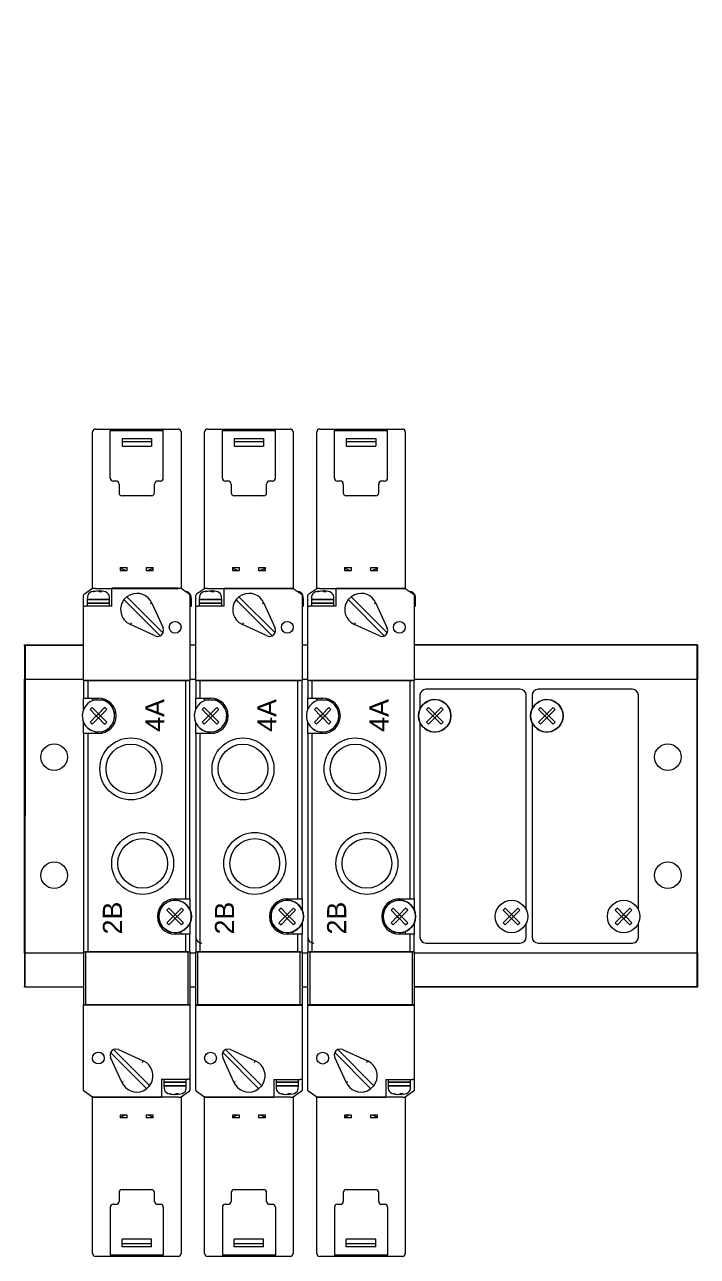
# Model space of a CAD drawing. Header units: millimetres. Extents: x 21 to 785, y 28 to 272.
# Drawn here: x 670.8 to 784.7, y 63 to 271.7 of the extents above; entities that cross this region are included whole.
import ezdxf

# ---------------------------------------------------------------- set-up
doc = ezdxf.new("R2010")
doc.units = ezdxf.units.MM

msp = doc.modelspace()

# ---------------------------------------------------------------- linework, layer by layer
at = {"color": 7, "lineweight": 0}
for points in [[(682.75, 203.22), (682.56, 203.18), (682.4, 203.07), (682.29, 202.91), (682.26, 202.72)], [(682.26, 176.22), (682.26, 202.72)], [(682.75, 203.22), (696.75, 203.22)], [(685.25, 203), (694.25, 203)], [(685.25, 194.9), (685.25, 203)], [(694.25, 194.9), (694.25, 203)], [(697.25, 202.72), (697.21, 202.91), (697.11, 203.07), (696.95, 203.18), (696.75, 203.22)], [(697.25, 202.72), (697.25, 176.22)], [(701.75, 203.22), (701.56, 203.18), (701.4, 203.07), (701.29, 202.91), (701.25, 202.72)], [(701.25, 176.22), (701.25, 202.72)], [(701.75, 203.22), (715.75, 203.22)], [(704.25, 203), (713.25, 203)], [(704.25, 194.9), (704.25, 203)], [(713.25, 194.9), (713.25, 203)], [(716.25, 202.72), (716.21, 202.91), (716.1, 203.07), (715.94, 203.18), (715.75, 203.22)], [(716.25, 202.72), (716.25, 176.22)], [(720.75, 203.22), (720.55, 203.18), (720.4, 203.07), (720.29, 202.91), (720.25, 202.72)], [(720.25, 176.22), (720.25, 202.72)], [(720.75, 203.22), (734.75, 203.22)], [(723.25, 203), (732.25, 203)], [(723.25, 194.9), (723.25, 203)], [(732.25, 194.9), (732.25, 203)], [(735.25, 202.72), (735.21, 202.91), (735.1, 203.07), (734.94, 203.18), (734.75, 203.22)], [(735.25, 202.72), (735.25, 176.22)], [(687.25, 201.6), (692.25, 201.6)], [(687.25, 201.6), (687.25, 201.1)], [(687.25, 201.1), (687.25, 200.3)], [(687.25, 201.1), (692.25, 201.1)], [(692.25, 201.6), (692.25, 201.1)], [(692.25, 201.1), (692.25, 200.3)], [(706.25, 201.6), (711.25, 201.6)], [(706.25, 201.6), (706.25, 201.1)], [(706.25, 201.1), (706.25, 200.3)], [(706.25, 201.1), (711.25, 201.1)], [(711.25, 201.6), (711.25, 201.1)], [(711.25, 201.1), (711.25, 200.3)], [(725.25, 201.6), (730.25, 201.6)], [(725.25, 201.6), (725.25, 201.1)], [(725.25, 201.1), (725.25, 200.3)], [(725.25, 201.1), (730.25, 201.1)], [(730.25, 201.6), (730.25, 201.1)], [(730.25, 201.1), (730.25, 200.3)], [(687.25, 200.3), (692.25, 200.3)], [(706.25, 200.3), (711.25, 200.3)], [(725.25, 200.3), (730.25, 200.3)], [(685.25, 194.9), (685.29, 194.71), (685.4, 194.55), (685.56, 194.44), (685.75, 194.4)], [(686.25, 194.4), (685.75, 194.4)], [(686.75, 193.9), (686.72, 194.09), (686.61, 194.25), (686.45, 194.36), (686.25, 194.4)], [(693.25, 194.4), (693.06, 194.36), (692.9, 194.25), (692.79, 194.09), (692.75, 193.9)], [(693.75, 194.4), (693.25, 194.4)], [(693.75, 194.4), (693.95, 194.44), (694.11, 194.55), (694.21, 194.71), (694.25, 194.9)], [(704.25, 194.9), (704.29, 194.7), (704.4, 194.55), (704.56, 194.44), (704.75, 194.4)], [(705.25, 194.4), (704.75, 194.4)], [(705.75, 193.9), (705.71, 194.09), (705.6, 194.25), (705.44, 194.36), (705.25, 194.4)], [(712.25, 194.4), (712.06, 194.36), (711.9, 194.25), (711.79, 194.09), (711.75, 193.9)], [(712.75, 194.4), (712.25, 194.4)], [(712.75, 194.4), (712.94, 194.44), (713.1, 194.55), (713.21, 194.7), (713.25, 194.9)], [(723.25, 194.9), (723.29, 194.7), (723.39, 194.55), (723.55, 194.44), (723.75, 194.4)], [(724.25, 194.4), (723.75, 194.4)], [(724.75, 193.9), (724.71, 194.09), (724.6, 194.25), (724.44, 194.36), (724.25, 194.4)], [(731.25, 194.4), (731.05, 194.36), (730.89, 194.25), (730.79, 194.09), (730.75, 193.9)], [(731.75, 194.4), (731.25, 194.4)], [(731.75, 194.4), (731.94, 194.44), (732.1, 194.55), (732.21, 194.7), (732.25, 194.9)], [(686.75, 193.9), (686.75, 192.4)], [(686.75, 192.4), (686.79, 192.21), (686.9, 192.05), (687.06, 191.94), (687.25, 191.9)], [(692.25, 191.9), (692.45, 191.94), (692.61, 192.05), (692.71, 192.21), (692.75, 192.4)], [(692.75, 192.4), (692.75, 193.9)], [(705.75, 193.9), (705.75, 192.4)], [(705.75, 192.4), (705.79, 192.2), (705.9, 192.05), (706.06, 191.94), (706.25, 191.9)], [(711.25, 191.9), (711.44, 191.94), (711.6, 192.05), (711.71, 192.2), (711.75, 192.4)], [(711.75, 192.4), (711.75, 193.9)], [(724.75, 193.9), (724.75, 192.4)], [(724.75, 192.4), (724.79, 192.2), (724.89, 192.05), (725.05, 191.94), (725.25, 191.9)], [(730.25, 191.9), (730.44, 191.94), (730.6, 192.05), (730.71, 192.2), (730.75, 192.4)], [(730.75, 192.4), (730.75, 193.9)], [(692.25, 191.9), (687.25, 191.9)], [(711.25, 191.9), (706.25, 191.9)], [(730.25, 191.9), (725.25, 191.9)], [(686.95, 179.77), (688.15, 179.77)], [(686.95, 179.77), (686.95, 179.27)], [(686.95, 179.75), (687.22, 179.56), (687.51, 179.41), (687.83, 179.32), (688.15, 179.27)], [(688.15, 179.27), (688.15, 179.77)], [(691.35, 179.77), (692.55, 179.77)], [(691.35, 179.77), (691.35, 179.27)], [(691.35, 179.27), (691.68, 179.32), (691.99, 179.41), (692.29, 179.56), (692.55, 179.75)], [(692.55, 179.27), (692.55, 179.77)], [(705.95, 179.77), (707.15, 179.77)], [(705.95, 179.77), (705.95, 179.26)], [(705.95, 179.75), (706.22, 179.56), (706.51, 179.41), (706.82, 179.32), (707.15, 179.27)], [(707.15, 179.26), (707.15, 179.77)], [(710.35, 179.77), (711.55, 179.77)], [(710.35, 179.77), (710.35, 179.26)], [(710.35, 179.27), (710.68, 179.32), (710.99, 179.41), (711.28, 179.56), (711.55, 179.75)], [(711.55, 179.26), (711.55, 179.77)], [(724.95, 179.77), (726.15, 179.77)], [(724.95, 179.77), (724.95, 179.26)], [(724.95, 179.75), (725.22, 179.56), (725.51, 179.41), (725.82, 179.32), (726.15, 179.27)], [(726.15, 179.26), (726.15, 179.77)], [(729.35, 179.77), (730.55, 179.77)], [(729.35, 179.77), (729.35, 179.26)], [(729.35, 179.27), (729.67, 179.32), (729.99, 179.41), (730.28, 179.56), (730.55, 179.75)], [(730.55, 179.26), (730.55, 179.77)], [(686.95, 179.27), (688.15, 179.27)], [(691.35, 179.27), (692.55, 179.27)], [(705.95, 179.26), (707.15, 179.26)], [(710.35, 179.26), (711.55, 179.26)], [(724.95, 179.26), (726.15, 179.26)], [(729.35, 179.26), (730.55, 179.26)], [(680.89, 175.31), (682.26, 176.23)], [(682.04, 175.61), (681.78, 175.49), (681.58, 175.3), (681.44, 175.06), (681.38, 174.78)], [(682.6, 175.75), (682.04, 175.61)], [(682.75, 176.22), (682.26, 176.22)], [(682.29, 175.67), (682.93, 175.8)], [(682.29, 175.67), (682.48, 175.67)], [(682.48, 175.67), (683.12, 175.8)], [(682.75, 176.22), (696.75, 176.22)], [(683.39, 175.67), (683.12, 175.8)], [(683.25, 175.74), (683.39, 175.8)], [(683.51, 175.78), (683.39, 175.8)], [(683.39, 175.8), (683.39, 175.68)], [(683.39, 175.67), (683.85, 175.67)], [(683.91, 175.75), (683.58, 175.8)], [(683.85, 175.67), (683.58, 175.8)], [(683.58, 175.8), (683.58, 175.67)], [(684.47, 175.61), (683.91, 175.75)], [(685.13, 174.78), (685.07, 175.06), (684.93, 175.3), (684.73, 175.49), (684.47, 175.61)], [(685.55, 173.23), (685.55, 176.23)], [(696.71, 176.23), (685.55, 176.23)], [(692.28, 173.71), (692.01, 174.2), (691.66, 174.61), (691.24, 174.94), (690.77, 175.18), (690.27, 175.33), (689.74, 175.38), (689.2, 175.32), (688.67, 175.15), (688.07, 174.8)], [(696.71, 176.23), (697.25, 176.23)], [(697.25, 176.22), (696.75, 176.22)], [(697.25, 176.23), (698.62, 175.31)], [(698.31, 175.61), (698.08, 175.67)], [(698.97, 174.78), (698.91, 175.06), (698.77, 175.3), (698.57, 175.49), (698.31, 175.61)], [(699.88, 175.31), (701.25, 176.22)], [(701.03, 175.61), (700.78, 175.48), (700.57, 175.3), (700.43, 175.05), (700.38, 174.78)], [(701.59, 175.75), (701.03, 175.61)], [(701.75, 176.22), (701.25, 176.22)], [(701.28, 175.67), (701.92, 175.8)], [(701.28, 175.67), (701.47, 175.67)], [(701.47, 175.67), (702.11, 175.8)], [(701.75, 176.22), (715.75, 176.22)], [(702.38, 175.67), (702.11, 175.8)], [(702.25, 175.73), (702.39, 175.8)], [(702.38, 175.67), (702.84, 175.67)], [(702.51, 175.78), (702.39, 175.8)], [(702.39, 175.8), (702.39, 175.68)], [(702.91, 175.75), (702.58, 175.8)], [(702.84, 175.67), (702.58, 175.8)], [(702.58, 175.8), (702.58, 175.67)], [(703.47, 175.61), (702.91, 175.75)], [(704.13, 174.78), (704.07, 175.05), (703.93, 175.3), (703.72, 175.48), (703.47, 175.61)], [(704.55, 173.22), (704.55, 176.22)], [(715.71, 176.22), (704.55, 176.22)], [(711.28, 173.71), (711.01, 174.2), (710.65, 174.61), (710.24, 174.94), (709.77, 175.18), (709.26, 175.33), (708.73, 175.37), (708.2, 175.32), (707.66, 175.15), (707.07, 174.8)], [(715.71, 176.22), (716.25, 176.22)], [(716.25, 176.22), (715.75, 176.22)], [(716.25, 176.22), (717.62, 175.31)], [(717.31, 175.61), (717.08, 175.67)], [(717.97, 174.78), (717.91, 175.05), (717.77, 175.3), (717.57, 175.48), (717.31, 175.61)], [(718.88, 175.31), (720.25, 176.22)], [(720.03, 175.61), (719.77, 175.48), (719.57, 175.3), (719.43, 175.05), (719.37, 174.78)], [(720.59, 175.75), (720.03, 175.61)], [(720.75, 176.22), (720.25, 176.22)], [(720.28, 175.67), (720.92, 175.8)], [(720.28, 175.67), (720.47, 175.67)], [(720.47, 175.67), (721.11, 175.8)], [(720.75, 176.22), (734.75, 176.22)], [(721.38, 175.67), (721.11, 175.8)], [(721.25, 175.73), (721.38, 175.8)], [(721.5, 175.78), (721.38, 175.8)], [(721.38, 175.8), (721.38, 175.68)], [(721.38, 175.67), (721.84, 175.67)], [(721.91, 175.75), (721.57, 175.8)], [(721.84, 175.67), (721.57, 175.8)], [(721.57, 175.8), (721.57, 175.67)], [(722.47, 175.61), (721.91, 175.75)], [(723.12, 174.78), (723.06, 175.05), (722.93, 175.3), (722.72, 175.48), (722.47, 175.61)], [(723.55, 173.22), (723.55, 176.22)], [(734.71, 176.22), (723.55, 176.22)], [(730.27, 173.71), (730, 174.2), (729.65, 174.61), (729.24, 174.94), (728.77, 175.18), (728.26, 175.33), (727.73, 175.37), (727.19, 175.32), (726.66, 175.15), (726.07, 174.8)], [(734.71, 176.22), (735.25, 176.22)], [(735.25, 176.22), (734.75, 176.22)], [(735.25, 176.22), (736.61, 175.31)], [(736.31, 175.61), (736.08, 175.67)], [(736.97, 174.78), (736.91, 175.05), (736.77, 175.3), (736.56, 175.48), (736.31, 175.61)], [(680.89, 175.31), (680.79, 175.21), (680.75, 175.07)], [(680.75, 173.23), (680.75, 175.07)], [(681.38, 174.78), (681.35, 174.35)], [(681.35, 174.35), (685.15, 174.35)], [(685.15, 174.33), (681.35, 174.33)], [(681.35, 174.33), (681.35, 173.74)], [(685.15, 173.74), (681.35, 173.74)], [(681.35, 173.73), (685.15, 173.73)], [(681.35, 173.73), (681.35, 173.23)], [(682.77, 174.33), (683.12, 174.33)], [(685.15, 174.35), (685.13, 174.78)], [(685.15, 173.74), (685.15, 174.33)], [(685.15, 173.23), (685.15, 173.73)], [(687.58, 174.31), (687.28, 173.83), (687.09, 173.33), (687.01, 172.8), (687.03, 172.28), (687.14, 171.76), (687.36, 171.28), (687.67, 170.83), (688.07, 170.45), (688.67, 170.1)], [(688.07, 174.8), (687.58, 174.31)], [(687.58, 174.31), (687.79, 174.09)], [(693.47, 168.41), (687.79, 174.09)], [(688.29, 174.59), (688.07, 174.8)], [(688.29, 174.59), (693.97, 168.91)], [(692.28, 173.71), (692.01, 173.59)], [(692.28, 173.71), (694.2, 169.51)], [(698.75, 175.07), (698.72, 175.21), (698.62, 175.31)], [(698.75, 175.07), (698.75, 160.63)], [(698.75, 174.35), (699, 174.35)], [(699, 174.33), (698.75, 174.33)], [(699, 173.74), (698.75, 173.74)], [(698.75, 173.73), (699, 173.73)], [(699, 174.35), (698.97, 174.78)], [(699, 173.74), (699, 174.33)], [(699, 173.23), (699, 173.73)], [(699.88, 175.31), (699.79, 175.2), (699.75, 175.06)], [(699.75, 173.22), (699.75, 175.06)], [(700.38, 174.78), (700.35, 174.34)], [(700.35, 174.34), (704.15, 174.34)], [(704.15, 174.33), (700.35, 174.33)], [(700.35, 174.33), (700.35, 173.73)], [(704.15, 173.73), (700.35, 173.73)], [(700.35, 173.72), (704.15, 173.72)], [(700.35, 173.72), (700.35, 173.22)], [(701.76, 174.33), (702.11, 174.33)], [(704.15, 174.34), (704.13, 174.78)], [(704.15, 173.73), (704.15, 174.33)], [(704.15, 173.22), (704.15, 173.72)], [(706.57, 174.31), (706.28, 173.83), (706.09, 173.33), (706.01, 172.8), (706.02, 172.27), (706.14, 171.76), (706.35, 171.27), (706.66, 170.83), (707.07, 170.45), (707.66, 170.1)], [(707.07, 174.8), (706.57, 174.31)], [(706.57, 174.31), (706.79, 174.09)], [(712.47, 168.41), (706.79, 174.09)], [(707.28, 174.59), (707.07, 174.8)], [(707.28, 174.59), (712.96, 168.91)], [(711.28, 173.71), (711, 173.59)], [(711.28, 173.71), (713.19, 169.5)], [(717.75, 175.06), (717.71, 175.2), (717.62, 175.31)], [(717.75, 175.06), (717.75, 160.62)], [(717.75, 174.34), (717.99, 174.34)], [(717.99, 174.33), (717.75, 174.33)], [(717.99, 173.73), (717.75, 173.73)], [(717.75, 173.72), (717.99, 173.72)], [(717.99, 174.34), (717.97, 174.78)], [(717.99, 173.73), (717.99, 174.33)], [(717.99, 173.22), (717.99, 173.72)], [(718.88, 175.31), (718.78, 175.2), (718.75, 175.06)], [(718.75, 173.22), (718.75, 175.06)], [(719.37, 174.78), (719.35, 174.34)], [(719.35, 174.34), (723.15, 174.34)], [(723.15, 174.33), (719.35, 174.33)], [(719.35, 174.33), (719.35, 173.73)], [(723.15, 173.73), (719.35, 173.73)], [(719.35, 173.72), (723.15, 173.72)], [(719.35, 173.72), (719.35, 173.22)], [(720.76, 174.33), (721.11, 174.33)], [(723.15, 174.34), (723.12, 174.78)], [(723.15, 173.73), (723.15, 174.33)], [(723.15, 173.22), (723.15, 173.72)], [(725.57, 174.31), (725.28, 173.83), (725.09, 173.33), (725, 172.8), (725.02, 172.27), (725.14, 171.76), (725.35, 171.27), (725.66, 170.83), (726.07, 170.45), (726.66, 170.1)], [(726.07, 174.8), (725.57, 174.31)], [(725.57, 174.31), (725.79, 174.09)], [(731.47, 168.41), (725.79, 174.09)], [(726.28, 174.59), (726.07, 174.8)], [(726.28, 174.59), (731.96, 168.91)], [(730.27, 173.71), (730, 173.59)], [(730.27, 173.71), (732.19, 169.5)], [(736.75, 175.06), (736.71, 175.2), (736.61, 175.31)], [(736.75, 175.06), (736.75, 160.62)], [(736.75, 174.34), (736.99, 174.34)], [(736.99, 174.33), (736.75, 174.33)], [(736.99, 173.73), (736.75, 173.73)], [(736.75, 173.72), (736.99, 173.72)], [(736.99, 174.34), (736.97, 174.78)], [(736.99, 173.73), (736.99, 174.33)], [(736.99, 173.22), (736.99, 173.72)], [(680.75, 160.63), (680.75, 173.23)], [(680.75, 173.23), (681.05, 173.23)], [(685.55, 173.23), (681.05, 173.23)], [(698.75, 173.23), (699, 173.23)], [(699.75, 160.62), (699.75, 173.22)], [(699.75, 173.22), (700.05, 173.22)], [(704.55, 173.22), (700.05, 173.22)], [(717.75, 173.22), (717.99, 173.22)], [(718.75, 160.62), (718.75, 173.22)], [(718.75, 173.22), (719.05, 173.22)], [(723.55, 173.22), (719.05, 173.22)], [(736.75, 173.22), (736.99, 173.22)], [(688.79, 170.37), (688.67, 170.1)], [(692.87, 168.18), (688.67, 170.1)], [(694.2, 168.68), (694.29, 169.09), (694.2, 169.51)], [(707.79, 170.37), (707.66, 170.1)], [(711.87, 168.18), (707.66, 170.1)], [(713.2, 168.68), (713.28, 169.09), (713.19, 169.5)], [(726.78, 170.37), (726.66, 170.1)], [(730.87, 168.18), (726.66, 170.1)], [(732.2, 168.68), (732.28, 169.09), (732.19, 169.5)], [(692.87, 168.18), (693.29, 168.09), (693.71, 168.18)], [(693.47, 168.41), (693.71, 168.18)], [(693.71, 168.18), (694, 168.39), (694.2, 168.68)], [(694.2, 168.68), (693.97, 168.91)], [(711.87, 168.18), (712.29, 168.09), (712.7, 168.18)], [(712.47, 168.41), (712.7, 168.18)], [(712.7, 168.18), (712.99, 168.38), (713.2, 168.68)], [(713.2, 168.68), (712.96, 168.91)], [(730.87, 168.18), (731.28, 168.09), (731.7, 168.18)], [(731.47, 168.41), (731.7, 168.18)], [(731.7, 168.18), (731.99, 168.38), (732.2, 168.68)], [(732.2, 168.68), (731.96, 168.91)], [(670.75, 166.63), (680.75, 166.63)], [(670.75, 166.51), (670.75, 166.63)], [(670.75, 166.51), (670.75, 160.83)], [(680.74, 166.55), (670.84, 166.55), (670.77, 108.68), (680.72, 108.68)], [(698.75, 166.63), (699.75, 166.63)], [(717.75, 166.63), (718.75, 166.63)], [(736.75, 166.71), (784.66, 166.71), (784.66, 108.71), (736.75, 108.71)], [(736.75, 166.63), (784.74, 166.63)], [(784.74, 166.63), (784.74, 166.51)], [(784.74, 166.51), (784.74, 160.82)], [(670.75, 160.79), (670.75, 160.83)], [(680.75, 160.79), (670.75, 160.79)], [(670.75, 114.46), (670.75, 160.79)], [(699.75, 160.79), (698.75, 160.79)], [(718.75, 160.79), (717.75, 160.79)], [(784.74, 160.79), (736.75, 160.79)], [(784.74, 160.82), (784.74, 160.79)], [(784.74, 114.45), (784.74, 160.79)], [(680.75, 160.63), (680.75, 157.63)], [(681.05, 160.63), (680.75, 160.63)], [(681.05, 160.63), (681.45, 160.63)], [(698.45, 160.63), (681.05, 160.63)], [(681.45, 160.63), (698.06, 160.63)], [(681.45, 160.63), (681.45, 157.63)], [(698.06, 160.63), (698.45, 160.63)], [(698.06, 123.62), (698.06, 160.63)], [(698.75, 160.63), (698.45, 160.63)], [(698.75, 123.62), (698.75, 160.63)], [(699.75, 160.63), (699.75, 157.63)], [(700.05, 160.62), (699.75, 160.62)], [(700.05, 160.63), (700.44, 160.63)], [(717.45, 160.62), (700.05, 160.62)], [(700.44, 160.63), (717.05, 160.63)], [(700.44, 160.63), (700.44, 157.63)], [(717.05, 160.63), (717.45, 160.63)], [(717.05, 123.62), (717.05, 160.63)], [(717.75, 160.62), (717.45, 160.62)], [(717.75, 123.62), (717.75, 160.63)], [(718.75, 160.63), (718.75, 157.63)], [(719.05, 160.62), (718.75, 160.62)], [(719.05, 160.63), (719.44, 160.63)], [(736.45, 160.62), (719.05, 160.62)], [(719.44, 160.63), (736.05, 160.63)], [(719.44, 160.63), (719.44, 157.63)], [(736.05, 160.63), (736.44, 160.63)], [(736.05, 123.62), (736.05, 160.63)], [(736.75, 160.62), (736.45, 160.62)], [(736.74, 123.62), (736.74, 160.63)], [(738.74, 159.12), (738.35, 159.05), (738.04, 158.83), (737.82, 158.51), (737.74, 158.12)], [(754.74, 159.12), (738.74, 159.12)], [(755.74, 158.12), (755.66, 158.51), (755.45, 158.83), (755.13, 159.05), (754.74, 159.12)], [(757.74, 159.12), (757.35, 159.05), (757.03, 158.83), (756.82, 158.51), (756.74, 158.12)], [(773.74, 159.12), (757.74, 159.12)], [(774.74, 158.12), (774.66, 158.51), (774.44, 158.83), (774.13, 159.05), (773.74, 159.12)], [(682.85, 157.35), (682.31, 157.21), (681.82, 156.98), (681.4, 156.66), (681.04, 156.27), (680.77, 155.81), (680.59, 155.31), (680.51, 154.78), (680.53, 154.22), (680.61, 153.86), (680.74, 153.5), (680.92, 153.17), (681.14, 152.87)], [(682.85, 157.35), (682.31, 157.21), (681.82, 156.98), (681.4, 156.66), (681.04, 156.27), (680.77, 155.81), (680.59, 155.31), (680.51, 154.78), (680.53, 154.22), (680.65, 153.74), (680.85, 153.29), (681.12, 152.89), (681.46, 152.55), (681.85, 152.26), (682.28, 152.06), (682.75, 151.92), (683.25, 151.88)], [(680.75, 155.77), (680.75, 157.63)], [(680.75, 157.63), (681.45, 157.63)], [(681.45, 157.63), (683.25, 157.63)], [(681.49, 152.52), (681.95, 152.2), (682.45, 152), (682.98, 151.89), (683.5, 151.89), (684.02, 151.99), (684.52, 152.18), (684.97, 152.48), (685.37, 152.87), (685.68, 153.33), (685.88, 153.83), (685.99, 154.35), (685.99, 154.88), (685.89, 155.4), (685.7, 155.89), (685.4, 156.35), (685.01, 156.74), (684.71, 156.96), (684.38, 157.14), (684.03, 157.27), (683.66, 157.35)], [(682.02, 157.63), (682.3, 157.35)], [(682.3, 157.21), (682.3, 157.35)], [(682.3, 157.35), (684.2, 157.35)], [(683.25, 151.63), (683.86, 151.69), (684.42, 151.86), (684.93, 152.14), (685.37, 152.5), (685.74, 152.95), (686.02, 153.46), (686.19, 154.02), (686.25, 154.63), (686.19, 155.23), (686.02, 155.79), (685.74, 156.3), (685.37, 156.75), (684.93, 157.11), (684.42, 157.39), (683.86, 157.57), (683.25, 157.63)], [(683.25, 151.88), (683.81, 151.93), (684.32, 152.09), (684.79, 152.35), (685.2, 152.68), (685.53, 153.09), (685.79, 153.56), (685.95, 154.07), (686, 154.63), (685.96, 155.13), (685.83, 155.6), (685.62, 156.04), (685.34, 156.43), (684.99, 156.76), (684.59, 157.03), (684.15, 157.23), (683.66, 157.35)], [(684.2, 157.35), (684.3, 157.44)], [(684.2, 157.35), (684.2, 157.21)], [(701.84, 157.35), (701.3, 157.21), (700.82, 156.98), (700.39, 156.66), (700.04, 156.26), (699.77, 155.81), (699.58, 155.31), (699.5, 154.78), (699.53, 154.22), (699.61, 153.85), (699.74, 153.5), (699.92, 153.17), (700.14, 152.87)], [(701.84, 157.35), (701.3, 157.21), (700.82, 156.98), (700.39, 156.66), (700.04, 156.26), (699.77, 155.81), (699.58, 155.31), (699.5, 154.78), (699.53, 154.22), (699.65, 153.73), (699.85, 153.29), (700.12, 152.89), (700.45, 152.54), (700.84, 152.26), (701.28, 152.05), (701.75, 151.92), (702.25, 151.88)], [(699.75, 155.77), (699.75, 157.63)], [(699.75, 157.63), (700.44, 157.63)], [(700.44, 157.63), (702.25, 157.63)], [(700.49, 152.51), (700.95, 152.2), (701.45, 151.99), (701.97, 151.89), (702.5, 151.89), (703.02, 151.99), (703.51, 152.18), (703.96, 152.48), (704.36, 152.87), (704.67, 153.33), (704.88, 153.83), (704.98, 154.35), (704.99, 154.88), (704.89, 155.4), (704.69, 155.89), (704.4, 156.34), (704.01, 156.74), (703.7, 156.96), (703.37, 157.14), (703.02, 157.27), (702.65, 157.35)], [(701.02, 157.62), (701.3, 157.34)], [(701.3, 157.21), (701.3, 157.35)], [(701.3, 157.34), (703.2, 157.34)], [(702.25, 151.62), (702.85, 151.69), (703.42, 151.86), (703.93, 152.14), (704.37, 152.5), (704.74, 152.95), (705.01, 153.46), (705.19, 154.02), (705.25, 154.62), (705.19, 155.23), (705.01, 155.79), (704.74, 156.3), (704.37, 156.75), (703.93, 157.11), (703.42, 157.39), (702.85, 157.56), (702.25, 157.63)], [(702.25, 151.88), (702.8, 151.93), (703.32, 152.09), (703.79, 152.35), (704.19, 152.68), (704.53, 153.09), (704.78, 153.56), (704.94, 154.07), (705, 154.63), (704.95, 155.13), (704.82, 155.6), (704.61, 156.03), (704.33, 156.42), (703.99, 156.76), (703.59, 157.03), (703.14, 157.23), (702.65, 157.35)], [(703.2, 157.34), (703.29, 157.44)], [(703.2, 157.35), (703.2, 157.21)], [(720.84, 157.35), (720.3, 157.21), (719.81, 156.98), (719.39, 156.66), (719.04, 156.26), (718.76, 155.81), (718.58, 155.31), (718.5, 154.78), (718.53, 154.22), (718.61, 153.85), (718.74, 153.5), (718.91, 153.17), (719.13, 152.87)], [(720.84, 157.35), (720.3, 157.21), (719.81, 156.98), (719.39, 156.66), (719.04, 156.26), (718.76, 155.81), (718.58, 155.31), (718.5, 154.78), (718.53, 154.22), (718.65, 153.73), (718.85, 153.29), (719.12, 152.89), (719.45, 152.54), (719.84, 152.26), (720.28, 152.05), (720.75, 151.92), (721.25, 151.88)], [(718.75, 155.77), (718.75, 157.63)], [(718.75, 157.63), (719.44, 157.63)], [(719.44, 157.63), (721.25, 157.63)], [(719.49, 152.51), (719.95, 152.2), (720.45, 151.99), (720.97, 151.89), (721.5, 151.89), (722.02, 151.99), (722.51, 152.18), (722.96, 152.48), (723.36, 152.87), (723.67, 153.33), (723.88, 153.83), (723.98, 154.35), (723.99, 154.88), (723.89, 155.4), (723.69, 155.89), (723.4, 156.34), (723.01, 156.74), (722.7, 156.96), (722.37, 157.14), (722.02, 157.27), (721.65, 157.35)], [(720.02, 157.62), (720.3, 157.34)], [(720.29, 157.21), (720.29, 157.35)], [(720.3, 157.34), (722.2, 157.34)], [(721.25, 151.62), (721.85, 151.69), (722.41, 151.86), (722.92, 152.14), (723.37, 152.5), (723.73, 152.95), (724.01, 153.46), (724.18, 154.02), (724.25, 154.62), (724.18, 155.23), (724.01, 155.79), (723.73, 156.3), (723.37, 156.75), (722.92, 157.11), (722.41, 157.39), (721.85, 157.56), (721.25, 157.63)], [(721.25, 151.88), (721.8, 151.93), (722.32, 152.09), (722.78, 152.35), (723.19, 152.68), (723.53, 153.09), (723.78, 153.56), (723.94, 154.07), (724, 154.63), (723.95, 155.13), (723.82, 155.6), (723.61, 156.03), (723.33, 156.42), (722.99, 156.76), (722.59, 157.03), (722.14, 157.23), (721.65, 157.35)], [(722.2, 157.34), (722.29, 157.44)], [(722.2, 157.35), (722.2, 157.21)], [(738.48, 152.51), (738.94, 152.2), (739.44, 151.99), (739.96, 151.89), (740.49, 151.89), (741.01, 151.98), (741.5, 152.18), (741.96, 152.48), (742.35, 152.87), (742.67, 153.33), (742.87, 153.83), (742.98, 154.35), (742.98, 154.88), (742.88, 155.4), (742.69, 155.89), (742.39, 156.34), (742, 156.74), (741.54, 157.05), (741.04, 157.26), (740.52, 157.36), (739.99, 157.37), (739.47, 157.27), (738.98, 157.07), (738.53, 156.78), (738.13, 156.39), (737.85, 155.98), (737.65, 155.55), (737.53, 155.09), (737.49, 154.63), (737.53, 154.16), (737.65, 153.7), (737.85, 153.27), (738.13, 152.87)], [(737.74, 158.12), (737.74, 155.77)], [(755.74, 121.77), (755.74, 158.12)], [(757.48, 152.51), (757.94, 152.2), (758.44, 151.99), (758.96, 151.89), (759.49, 151.89), (760.01, 151.98), (760.5, 152.18), (760.96, 152.48), (761.35, 152.87), (761.66, 153.33), (761.87, 153.83), (761.98, 154.35), (761.98, 154.88), (761.88, 155.4), (761.68, 155.89), (761.39, 156.34), (761, 156.74), (760.54, 157.05), (760.04, 157.26), (759.52, 157.36), (758.99, 157.37), (758.47, 157.27), (757.98, 157.07), (757.52, 156.78), (757.13, 156.39), (756.85, 155.98), (756.65, 155.55), (756.53, 155.09), (756.49, 154.63), (756.53, 154.16), (756.65, 153.7), (756.85, 153.27), (757.13, 152.87)], [(756.74, 158.12), (756.74, 155.77)], [(774.74, 121.77), (774.74, 158.12)], [(682.19, 156.04), (681.84, 155.69)], [(682.9, 154.63), (681.84, 155.69)], [(681.84, 153.57), (682.9, 154.63)], [(683.25, 154.98), (682.19, 156.04)], [(682.9, 154.63), (683.25, 154.98)], [(682.9, 154.63), (683.25, 154.28)], [(683.25, 154.98), (684.31, 156.04)], [(683.25, 154.98), (683.61, 154.63)], [(683.25, 154.28), (683.61, 154.63)], [(683.61, 154.63), (684.66, 155.69)], [(684.66, 153.57), (683.61, 154.63)], [(684.66, 155.69), (684.31, 156.04)], [(701.19, 156.04), (700.84, 155.69)], [(701.89, 154.63), (700.84, 155.69)], [(700.84, 153.57), (701.89, 154.63)], [(702.25, 154.98), (701.19, 156.04)], [(701.89, 154.63), (702.25, 154.98)], [(701.89, 154.63), (702.25, 154.27)], [(702.25, 154.98), (703.31, 156.04)], [(702.25, 154.98), (702.6, 154.63)], [(702.25, 154.27), (702.6, 154.63)], [(702.6, 154.63), (703.66, 155.69)], [(703.66, 153.57), (702.6, 154.63)], [(703.66, 155.69), (703.31, 156.04)], [(720.19, 156.04), (719.84, 155.69)], [(720.89, 154.63), (719.84, 155.69)], [(719.84, 153.57), (720.89, 154.63)], [(721.25, 154.98), (720.19, 156.04)], [(720.89, 154.63), (721.25, 154.98)], [(720.89, 154.63), (721.25, 154.27)], [(721.25, 154.98), (722.3, 156.04)], [(721.25, 154.98), (721.6, 154.63)], [(721.25, 154.27), (721.6, 154.63)], [(721.6, 154.63), (722.66, 155.69)], [(722.66, 153.57), (721.6, 154.63)], [(722.66, 155.69), (722.3, 156.04)], [(739.18, 156.04), (738.83, 155.69)], [(739.89, 154.63), (738.83, 155.69)], [(738.83, 153.57), (739.89, 154.63)], [(740.24, 154.98), (739.18, 156.04)], [(739.89, 154.63), (740.24, 154.98)], [(739.89, 154.63), (740.24, 154.27)], [(740.24, 154.98), (741.3, 156.04)], [(740.24, 154.98), (740.6, 154.63)], [(740.24, 154.27), (740.6, 154.63)], [(740.6, 154.63), (741.65, 155.69)], [(741.65, 153.57), (740.6, 154.63)], [(741.65, 155.69), (741.3, 156.04)], [(758.18, 156.04), (757.83, 155.69)], [(758.89, 154.63), (757.83, 155.69)], [(757.83, 153.57), (758.89, 154.63)], [(759.24, 154.98), (758.18, 156.04)], [(758.89, 154.63), (759.24, 154.98)], [(758.89, 154.63), (759.24, 154.27)], [(759.24, 154.98), (760.3, 156.04)], [(759.24, 154.98), (759.59, 154.63)], [(759.24, 154.27), (759.59, 154.63)], [(759.59, 154.63), (760.65, 155.69)], [(760.65, 153.57), (759.59, 154.63)], [(760.65, 155.69), (760.3, 156.04)], [(680.75, 151.63), (680.75, 153.48)], [(681.84, 153.57), (682.19, 153.22)], [(682.19, 153.22), (683.25, 154.28)], [(684.31, 153.22), (683.25, 154.28)], [(684.31, 153.22), (684.66, 153.57)], [(699.75, 151.62), (699.75, 153.48)], [(700.84, 153.57), (701.19, 153.21)], [(701.19, 153.21), (702.25, 154.27)], [(703.31, 153.21), (702.25, 154.27)], [(703.31, 153.21), (703.66, 153.57)], [(718.75, 151.62), (718.75, 153.48)], [(719.84, 153.57), (720.19, 153.21)], [(720.19, 153.21), (721.25, 154.27)], [(722.3, 153.21), (721.25, 154.27)], [(722.3, 153.21), (722.66, 153.57)], [(737.74, 153.48), (737.74, 117.12)], [(738.83, 153.57), (739.18, 153.21)], [(739.18, 153.21), (740.24, 154.27)], [(741.3, 153.21), (740.24, 154.27)], [(741.3, 153.21), (741.65, 153.57)], [(756.74, 153.48), (756.74, 117.12)], [(757.83, 153.57), (758.18, 153.21)], [(758.18, 153.21), (759.24, 154.27)], [(760.3, 153.21), (759.24, 154.27)], [(760.3, 153.21), (760.65, 153.57)], [(681.45, 151.63), (680.75, 151.63)], [(680.75, 151.63), (680.75, 114.62)], [(683.25, 151.63), (681.45, 151.63)], [(681.45, 151.63), (681.45, 114.62)], [(700.44, 151.62), (699.75, 151.62)], [(699.75, 151.62), (699.75, 114.62)], [(702.25, 151.62), (700.44, 151.62)], [(700.44, 151.62), (700.44, 114.62)], [(719.44, 151.62), (718.75, 151.62)], [(718.75, 151.62), (718.75, 114.62)], [(721.25, 151.62), (719.44, 151.62)], [(719.44, 151.62), (719.44, 114.62)], [(696.25, 123.62), (695.65, 123.56), (695.08, 123.39), (694.57, 123.11), (694.13, 122.74), (693.76, 122.3), (693.49, 121.79), (693.31, 121.23), (693.25, 120.62), (693.31, 120.02), (693.49, 119.45), (693.76, 118.95), (694.13, 118.5), (694.57, 118.13), (695.08, 117.86), (695.65, 117.68), (696.25, 117.62)], [(694.49, 118.51), (694.96, 118.2), (695.45, 117.99), (695.98, 117.89), (696.5, 117.89), (697.02, 117.99), (697.52, 118.18), (697.97, 118.48), (698.37, 118.87), (698.68, 119.33), (698.89, 119.83), (698.99, 120.35), (698.99, 120.88), (698.89, 121.4), (698.7, 121.89), (698.4, 122.34), (698.01, 122.74), (697.55, 123.05), (697.05, 123.26), (696.53, 123.36), (696, 123.37), (695.49, 123.27), (694.99, 123.07), (694.54, 122.78), (694.14, 122.39), (693.86, 121.99), (693.66, 121.55), (693.54, 121.09), (693.5, 120.63), (693.54, 120.16), (693.66, 119.7), (693.86, 119.27), (694.14, 118.87)], [(696.25, 123.62), (698.06, 123.62)], [(698.06, 123.62), (698.75, 123.62)], [(698.75, 123.62), (698.75, 121.77)], [(715.25, 123.62), (714.64, 123.56), (714.08, 123.39), (713.57, 123.11), (713.13, 122.74), (712.76, 122.3), (712.48, 121.79), (712.31, 121.23), (712.25, 120.62), (712.31, 120.02), (712.48, 119.45), (712.76, 118.94), (713.13, 118.5), (713.57, 118.13), (714.08, 117.86), (714.64, 117.68), (715.25, 117.62)], [(713.49, 118.51), (713.95, 118.2), (714.45, 117.99), (714.97, 117.89), (715.5, 117.89), (716.02, 117.98), (716.51, 118.18), (716.96, 118.48), (717.36, 118.87), (717.67, 119.33), (717.88, 119.83), (717.98, 120.35), (717.99, 120.88), (717.89, 121.39), (717.69, 121.89), (717.4, 122.34), (717.01, 122.74), (716.55, 123.05), (716.05, 123.26), (715.53, 123.36), (715, 123.37), (714.48, 123.27), (713.99, 123.07), (713.53, 122.78), (713.14, 122.39), (712.86, 121.98), (712.66, 121.55), (712.54, 121.09), (712.5, 120.63), (712.54, 120.16), (712.66, 119.7), (712.86, 119.27), (713.14, 118.87)], [(715.25, 123.62), (717.05, 123.62)], [(717.05, 123.62), (717.75, 123.62)], [(717.75, 123.62), (717.75, 121.77)], [(734.24, 123.62), (733.64, 123.56), (733.08, 123.39), (732.57, 123.11), (732.12, 122.74), (731.76, 122.3), (731.48, 121.79), (731.31, 121.23), (731.25, 120.62), (731.31, 120.02), (731.48, 119.45), (731.76, 118.94), (732.12, 118.5), (732.57, 118.13), (733.08, 117.86), (733.64, 117.68), (734.24, 117.62)], [(732.49, 118.51), (732.95, 118.2), (733.45, 117.99), (733.97, 117.89), (734.5, 117.89), (735.02, 117.98), (735.51, 118.18), (735.96, 118.48), (736.36, 118.87), (736.67, 119.33), (736.88, 119.83), (736.98, 120.35), (736.99, 120.88), (736.89, 121.39), (736.69, 121.89), (736.4, 122.34), (736.01, 122.74), (735.55, 123.05), (735.05, 123.26), (734.53, 123.36), (734, 123.37), (733.48, 123.27), (732.99, 123.07), (732.53, 122.78), (732.13, 122.39), (731.86, 121.98), (731.66, 121.55), (731.54, 121.09), (731.5, 120.63), (731.54, 120.16), (731.66, 119.7), (731.86, 119.27), (732.13, 118.87)], [(734.24, 123.62), (736.05, 123.62)], [(736.05, 123.62), (736.74, 123.62)], [(736.74, 123.62), (736.74, 121.77)], [(695.19, 122.04), (694.84, 121.69)], [(695.9, 120.63), (694.84, 121.69)], [(696.25, 120.98), (695.19, 122.04)], [(696.25, 120.97), (697.31, 122.03)], [(696.6, 120.62), (697.66, 121.68)], [(697.66, 121.68), (697.31, 122.03)], [(714.19, 122.04), (713.84, 121.69)], [(714.9, 120.63), (713.84, 121.69)], [(715.25, 120.98), (714.19, 122.04)], [(715.25, 120.97), (716.31, 122.03)], [(715.6, 120.62), (716.66, 121.68)], [(716.66, 121.68), (716.31, 122.03)], [(733.19, 122.04), (732.84, 121.69)], [(733.89, 120.63), (732.84, 121.69)], [(734.25, 120.98), (733.19, 122.04)], [(734.25, 120.97), (735.3, 122.03)], [(734.6, 120.62), (735.66, 121.68)], [(735.66, 121.68), (735.3, 122.03)], [(752.18, 122.03), (751.83, 121.68)], [(752.89, 120.62), (751.83, 121.68)], [(753.24, 120.97), (752.18, 122.03)], [(753.24, 120.97), (754.3, 122.03)], [(753.59, 120.62), (754.65, 121.68)], [(754.65, 121.68), (754.3, 122.03)], [(771.18, 122.03), (770.83, 121.68)], [(771.89, 120.62), (770.83, 121.68)], [(772.24, 120.97), (771.18, 122.03)], [(772.24, 120.97), (773.3, 122.03)], [(772.59, 120.62), (773.65, 121.68)], [(773.65, 121.68), (773.3, 122.03)], [(694.84, 119.56), (695.9, 120.62)], [(694.84, 119.56), (695.19, 119.21)], [(695.19, 119.21), (696.25, 120.27)], [(695.9, 120.63), (696.25, 120.98)], [(695.9, 120.63), (696.25, 120.27)], [(696.25, 120.98), (696.61, 120.63)], [(696.25, 120.27), (696.61, 120.63)], [(697.31, 119.21), (696.25, 120.27)], [(697.67, 119.57), (696.61, 120.63)], [(697.31, 119.21), (697.67, 119.57)], [(698.75, 119.48), (698.75, 117.62)], [(713.84, 119.56), (714.89, 120.62)], [(713.84, 119.56), (714.19, 119.21)], [(714.19, 119.21), (715.25, 120.27)], [(714.9, 120.63), (715.25, 120.98)], [(714.9, 120.63), (715.25, 120.27)], [(715.25, 120.98), (715.6, 120.63)], [(715.25, 120.27), (715.6, 120.63)], [(716.31, 119.21), (715.25, 120.27)], [(716.66, 119.57), (715.6, 120.63)], [(716.31, 119.21), (716.66, 119.57)], [(717.75, 119.48), (717.75, 117.62)], [(732.83, 119.56), (733.89, 120.62)], [(732.83, 119.56), (733.19, 119.21)], [(733.19, 119.21), (734.25, 120.27)], [(733.89, 120.63), (734.25, 120.98)], [(733.89, 120.63), (734.25, 120.27)], [(734.25, 120.98), (734.6, 120.63)], [(734.25, 120.27), (734.6, 120.63)], [(735.31, 119.21), (734.25, 120.27)], [(735.66, 119.57), (734.6, 120.63)], [(735.31, 119.21), (735.66, 119.57)], [(736.74, 119.48), (736.74, 117.62)], [(751.83, 119.56), (752.89, 120.62)], [(751.83, 119.56), (752.18, 119.2)], [(752.18, 119.2), (753.24, 120.26)], [(752.89, 120.62), (753.24, 120.97)], [(752.89, 120.62), (753.24, 120.26)], [(753.24, 120.97), (753.59, 120.62)], [(753.24, 120.26), (753.59, 120.62)], [(754.3, 119.2), (753.24, 120.26)], [(754.65, 119.56), (753.59, 120.62)], [(754.3, 119.2), (754.65, 119.56)], [(755.74, 117.12), (755.74, 119.47)], [(770.83, 119.56), (771.89, 120.62)], [(770.83, 119.56), (771.18, 119.2)], [(771.18, 119.2), (772.24, 120.26)], [(771.89, 120.62), (772.24, 120.97)], [(771.89, 120.62), (772.24, 120.26)], [(772.24, 120.97), (772.59, 120.62)], [(772.24, 120.26), (772.59, 120.62)], [(773.3, 119.2), (772.24, 120.26)], [(773.65, 119.56), (772.59, 120.62)], [(773.3, 119.2), (773.65, 119.56)], [(774.74, 117.12), (774.74, 119.47)], [(695.3, 117.78), (695.3, 118.04)], [(698.06, 117.62), (696.25, 117.62)], [(697.2, 118.04), (697.2, 117.62)], [(698.75, 117.62), (698.06, 117.62)], [(698.06, 114.62), (698.06, 117.62)], [(698.75, 114.62), (698.75, 117.62)], [(699.75, 117.12), (699.83, 116.73), (700.04, 116.42), (700.36, 116.2), (700.75, 116.12)], [(714.3, 117.78), (714.3, 118.04)], [(717.05, 117.62), (715.25, 117.62)], [(716.2, 118.04), (716.2, 117.62)], [(717.75, 117.62), (717.05, 117.62)], [(717.05, 114.62), (717.05, 117.62)], [(717.75, 114.62), (717.75, 117.62)], [(718.75, 117.12), (718.83, 116.73), (719.04, 116.41), (719.36, 116.2), (719.75, 116.12)], [(733.29, 117.78), (733.29, 118.04)], [(736.05, 117.62), (734.24, 117.62)], [(735.2, 118.04), (735.2, 117.62)], [(736.74, 117.62), (736.05, 117.62)], [(736.05, 114.62), (736.05, 117.62)], [(736.74, 114.62), (736.74, 117.62)], [(737.74, 117.12), (737.82, 116.73), (738.04, 116.41), (738.35, 116.2), (738.74, 116.12)], [(754.74, 116.12), (755.13, 116.2), (755.45, 116.41), (755.66, 116.73), (755.74, 117.12)], [(756.74, 117.12), (756.82, 116.73), (757.03, 116.41), (757.35, 116.2), (757.74, 116.12)], [(773.74, 116.12), (774.13, 116.2), (774.44, 116.41), (774.66, 116.73), (774.74, 117.12)], [(738.74, 116.12), (754.74, 116.12)], [(757.74, 116.12), (773.74, 116.12)], [(670.75, 114.42), (670.75, 114.46)], [(670.75, 114.46), (680.75, 114.46)], [(670.75, 114.42), (670.75, 108.74)], [(680.76, 114.63), (681.05, 114.63)], [(680.76, 105.63), (680.76, 114.63)], [(698.45, 114.63), (681.05, 114.63)], [(681.05, 114.63), (681.05, 105.63)], [(681.05, 114.62), (681.45, 114.62)], [(681.45, 114.62), (698.06, 114.62)], [(698.06, 114.62), (698.45, 114.62)], [(698.45, 114.63), (698.75, 114.63)], [(698.45, 105.63), (698.45, 114.63)], [(698.75, 114.63), (698.75, 105.63)], [(698.75, 114.46), (699.75, 114.46)], [(699.75, 114.63), (700.05, 114.63)], [(699.75, 105.63), (699.75, 114.63)], [(717.45, 114.63), (700.05, 114.63)], [(700.05, 114.63), (700.05, 105.63)], [(700.05, 114.62), (700.44, 114.62)], [(700.44, 114.62), (717.05, 114.62)], [(717.05, 114.62), (717.45, 114.62)], [(717.45, 114.63), (717.75, 114.63)], [(717.45, 105.63), (717.45, 114.63)], [(717.75, 114.63), (717.75, 105.63)], [(717.75, 114.46), (718.75, 114.46)], [(718.75, 114.63), (719.05, 114.63)], [(718.75, 105.63), (718.75, 114.63)], [(736.45, 114.63), (719.05, 114.63)], [(719.05, 114.63), (719.05, 105.63)], [(719.05, 114.62), (719.44, 114.62)], [(719.44, 114.62), (736.05, 114.62)], [(736.05, 114.62), (736.44, 114.62)], [(736.45, 114.63), (736.75, 114.63)], [(736.45, 105.63), (736.45, 114.63)], [(736.75, 114.63), (736.75, 105.63)], [(736.75, 114.45), (784.74, 114.45)], [(784.74, 114.45), (784.74, 114.42)], [(784.74, 114.42), (784.74, 108.73)], [(670.75, 108.62), (670.75, 108.74)], [(680.81, 108.62), (670.75, 108.62)], [(699.75, 108.62), (698.75, 108.62)], [(718.75, 108.62), (717.75, 108.62)], [(784.74, 108.62), (736.75, 108.62)], [(784.74, 108.73), (784.74, 108.62)], [(680.75, 91.19), (680.75, 105.63)], [(680.75, 105.63), (681.05, 105.63)], [(681.05, 105.63), (680.76, 105.63)], [(681.05, 105.63), (698.45, 105.63)], [(698.45, 105.63), (681.05, 105.63)], [(698.45, 105.63), (698.75, 105.63)], [(698.75, 105.63), (698.45, 105.63)], [(698.75, 105.63), (698.75, 93.03)], [(700.05, 105.63), (699.75, 105.63)], [(699.75, 91.18), (699.75, 105.62)], [(699.75, 105.62), (700.05, 105.62)], [(717.45, 105.63), (700.05, 105.63)], [(700.05, 105.62), (717.45, 105.62)], [(717.75, 105.63), (717.45, 105.63)], [(717.45, 105.62), (717.75, 105.62)], [(717.75, 105.62), (717.75, 93.02)], [(719.05, 105.63), (718.75, 105.63)], [(718.75, 91.18), (718.75, 105.62)], [(718.75, 105.62), (719.05, 105.62)], [(736.45, 105.63), (719.05, 105.63)], [(719.05, 105.62), (736.45, 105.62)], [(736.75, 105.63), (736.45, 105.63)], [(736.45, 105.62), (736.75, 105.62)], [(736.75, 105.62), (736.75, 93.02)], [(686.63, 98.07), (686.22, 98.16), (685.8, 98.07)], [(705.63, 98.07), (705.21, 98.16), (704.8, 98.07)], [(724.63, 98.07), (724.21, 98.16), (723.79, 98.07)], [(685.31, 97.57), (685.22, 97.16), (685.31, 96.75)], [(685.8, 98.07), (685.51, 97.87), (685.31, 97.57)], [(685.31, 97.57), (685.54, 97.34)], [(687.23, 92.54), (685.31, 96.75)], [(691.22, 91.66), (685.54, 97.34)], [(686.03, 97.84), (685.8, 98.07)], [(686.03, 97.84), (691.72, 92.16)], [(686.63, 98.07), (690.84, 96.15)], [(690.72, 95.88), (690.84, 96.15)], [(691.93, 91.94), (692.22, 92.42), (692.41, 92.92), (692.5, 93.45), (692.48, 93.97), (692.36, 94.49), (692.15, 94.98), (691.84, 95.42), (691.44, 95.8), (690.84, 96.15)], [(704.3, 97.57), (704.22, 97.16), (704.31, 96.75)], [(704.8, 98.07), (704.51, 97.86), (704.3, 97.57)], [(704.3, 97.57), (704.54, 97.34)], [(706.22, 92.54), (704.31, 96.75)], [(710.22, 91.66), (704.54, 97.34)], [(705.03, 97.83), (704.8, 98.07)], [(705.03, 97.83), (710.71, 92.16)], [(705.63, 98.07), (709.84, 96.15)], [(709.71, 95.88), (709.84, 96.15)], [(710.93, 91.94), (711.22, 92.41), (711.41, 92.92), (711.49, 93.45), (711.48, 93.97), (711.36, 94.49), (711.15, 94.97), (710.84, 95.42), (710.43, 95.8), (709.84, 96.15)], [(723.3, 97.57), (723.21, 97.16), (723.3, 96.75)], [(723.79, 98.07), (723.5, 97.86), (723.3, 97.57)], [(723.3, 97.57), (723.54, 97.34)], [(725.22, 92.54), (723.3, 96.75)], [(729.21, 91.66), (723.54, 97.34)], [(724.03, 97.83), (723.79, 98.07)], [(724.03, 97.83), (729.71, 92.16)], [(724.63, 98.07), (728.83, 96.15)], [(728.71, 95.88), (728.83, 96.15)], [(729.92, 91.94), (730.22, 92.41), (730.41, 92.92), (730.49, 93.45), (730.48, 93.97), (730.36, 94.49), (730.14, 94.97), (729.83, 95.42), (729.43, 95.8), (728.83, 96.15)], [(687.23, 92.54), (687.5, 92.66)], [(687.23, 92.54), (687.5, 92.05), (687.85, 91.64), (688.27, 91.31), (688.74, 91.07), (689.24, 90.92), (689.77, 90.87), (690.31, 90.93), (690.84, 91.1), (691.43, 91.45)], [(691.43, 91.45), (691.93, 91.94)], [(691.93, 91.94), (691.72, 92.16)], [(693.95, 93.03), (693.95, 90.03)], [(693.95, 93.03), (698.45, 93.03)], [(694.35, 93.03), (694.35, 92.53)], [(698.15, 92.53), (694.35, 92.53)], [(694.35, 92.52), (698.15, 92.52)], [(694.35, 92.52), (694.35, 91.92)], [(694.35, 91.92), (698.15, 91.92)], [(698.15, 91.91), (694.35, 91.91)], [(694.35, 91.91), (694.38, 91.48)], [(696.11, 91.92), (695.77, 91.92)], [(698.13, 91.48), (698.15, 91.91)], [(698.15, 92.53), (698.15, 93.03)], [(698.15, 91.92), (698.15, 92.52)], [(698.75, 93.03), (698.45, 93.03)], [(698.75, 93.03), (698.75, 91.19)], [(706.22, 92.54), (706.5, 92.66)], [(706.22, 92.54), (706.49, 92.05), (706.84, 91.64), (707.26, 91.31), (707.73, 91.07), (708.24, 90.92), (708.77, 90.87), (709.3, 90.93), (709.84, 91.1), (710.43, 91.45)], [(710.43, 91.45), (710.93, 91.94)], [(710.93, 91.94), (710.71, 92.16)], [(712.95, 93.02), (712.95, 90.02)], [(712.95, 93.02), (717.45, 93.02)], [(713.35, 93.03), (713.35, 92.53)], [(717.15, 92.53), (713.35, 92.53)], [(713.35, 92.52), (717.15, 92.52)], [(713.35, 92.52), (713.35, 91.92)], [(713.35, 91.92), (717.15, 91.92)], [(717.15, 91.91), (713.35, 91.91)], [(713.35, 91.91), (713.37, 91.48)], [(715.11, 91.92), (714.76, 91.92)], [(717.12, 91.48), (717.15, 91.91)], [(717.15, 92.53), (717.15, 93.03)], [(717.15, 91.92), (717.15, 92.52)], [(717.75, 93.02), (717.45, 93.02)], [(717.75, 93.02), (717.75, 91.18)], [(725.22, 92.54), (725.5, 92.66)], [(725.22, 92.54), (725.49, 92.05), (725.84, 91.64), (726.26, 91.31), (726.73, 91.07), (727.24, 90.92), (727.77, 90.87), (728.3, 90.93), (728.83, 91.1), (729.43, 91.45)], [(729.43, 91.45), (729.92, 91.94)], [(729.92, 91.94), (729.71, 92.16)], [(731.95, 93.02), (731.95, 90.02)], [(731.95, 93.02), (736.45, 93.02)], [(732.35, 93.03), (732.35, 92.53)], [(736.15, 92.53), (732.35, 92.53)], [(732.35, 92.52), (736.15, 92.52)], [(732.35, 92.52), (732.35, 91.92)], [(732.35, 91.92), (736.15, 91.92)], [(736.15, 91.91), (732.35, 91.91)], [(732.35, 91.91), (732.37, 91.48)], [(734.11, 91.92), (733.76, 91.92)], [(736.12, 91.48), (736.15, 91.91)], [(736.15, 92.53), (736.15, 93.03)], [(736.15, 91.92), (736.15, 92.52)], [(736.75, 93.02), (736.45, 93.02)], [(736.75, 93.02), (736.75, 91.18)], [(680.75, 91.19), (680.79, 91.04), (680.89, 90.94)], [(682.26, 90.03), (680.89, 90.94)], [(682.8, 90.03), (682.26, 90.03)], [(682.26, 90.03), (682.75, 90.03)], [(682.26, 63.53), (682.26, 90.03)], [(696.75, 90.03), (682.75, 90.03)], [(682.8, 90.03), (693.95, 90.03)], [(691.22, 91.66), (691.43, 91.45)], [(694.38, 91.48), (694.44, 91.2), (694.58, 90.96), (694.78, 90.77), (695.04, 90.65)], [(695.04, 90.65), (695.6, 90.51)], [(695.47, 90.58), (695.28, 90.58)], [(695.28, 90.58), (695.93, 90.45)], [(695.47, 90.58), (696.12, 90.45)], [(696.12, 90.45), (696.38, 90.58)], [(696.25, 90.52), (696.39, 90.45)], [(696.85, 90.58), (696.38, 90.58)], [(696.39, 90.45), (696.39, 90.58)], [(696.51, 90.48), (696.39, 90.45)], [(696.58, 90.45), (696.58, 90.58)], [(696.58, 90.45), (696.85, 90.58)], [(696.91, 90.52), (696.58, 90.45)], [(696.75, 90.03), (697.25, 90.03)], [(696.91, 90.51), (697.47, 90.65)], [(698.62, 90.94), (697.25, 90.03)], [(697.25, 90.03), (697.25, 63.53)], [(697.47, 90.65), (697.73, 90.77), (697.93, 90.96), (698.07, 91.2), (698.13, 91.48)], [(698.62, 90.94), (698.72, 91.04), (698.75, 91.19)], [(699.75, 91.18), (699.79, 91.04), (699.88, 90.94)], [(701.25, 90.02), (699.88, 90.94)], [(701.25, 90.03), (701.75, 90.03)], [(701.25, 63.53), (701.25, 90.03)], [(701.79, 90.02), (701.25, 90.02)], [(715.75, 90.03), (701.75, 90.03)], [(701.79, 90.02), (712.95, 90.02)], [(710.22, 91.66), (710.43, 91.45)], [(713.37, 91.48), (713.43, 91.2), (713.57, 90.96), (713.78, 90.77), (714.03, 90.65)], [(714.03, 90.65), (714.59, 90.51)], [(714.47, 90.58), (714.28, 90.58)], [(714.28, 90.58), (714.92, 90.45)], [(714.47, 90.58), (715.11, 90.45)], [(715.11, 90.45), (715.38, 90.58)], [(715.25, 90.52), (715.39, 90.45)], [(715.84, 90.58), (715.38, 90.58)], [(715.39, 90.45), (715.39, 90.58)], [(715.5, 90.48), (715.39, 90.45)], [(715.58, 90.45), (715.58, 90.58)], [(715.58, 90.45), (715.84, 90.58)], [(715.9, 90.52), (715.58, 90.45)], [(715.75, 90.03), (716.25, 90.03)], [(715.9, 90.51), (716.47, 90.65)], [(717.62, 90.94), (716.25, 90.02)], [(716.25, 90.03), (716.25, 63.53)], [(716.47, 90.65), (716.72, 90.77), (716.93, 90.96), (717.06, 91.2), (717.12, 91.48)], [(717.62, 90.94), (717.71, 91.04), (717.75, 91.18)], [(718.75, 91.18), (718.78, 91.04), (718.88, 90.94)], [(720.25, 90.02), (718.88, 90.94)], [(720.25, 90.03), (720.75, 90.03)], [(720.25, 63.53), (720.25, 90.03)], [(720.79, 90.02), (720.25, 90.02)], [(734.75, 90.03), (720.75, 90.03)], [(720.79, 90.02), (731.95, 90.02)], [(729.21, 91.66), (729.43, 91.45)], [(732.37, 91.48), (732.43, 91.2), (732.57, 90.96), (732.77, 90.77), (733.03, 90.65)], [(733.03, 90.65), (733.59, 90.51)], [(733.47, 90.58), (733.28, 90.58)], [(733.28, 90.58), (733.92, 90.45)], [(733.47, 90.58), (734.11, 90.45)], [(734.11, 90.45), (734.38, 90.58)], [(734.25, 90.52), (734.38, 90.45)], [(734.84, 90.58), (734.38, 90.58)], [(734.38, 90.45), (734.38, 90.58)], [(734.5, 90.48), (734.38, 90.45)], [(734.57, 90.45), (734.57, 90.58)], [(734.57, 90.45), (734.84, 90.58)], [(734.9, 90.52), (734.57, 90.45)], [(734.75, 90.03), (735.25, 90.03)], [(734.9, 90.51), (735.46, 90.65)], [(736.61, 90.94), (735.25, 90.02)], [(735.25, 90.03), (735.25, 63.53)], [(735.46, 90.65), (735.72, 90.77), (735.92, 90.96), (736.06, 91.2), (736.12, 91.48)], [(736.61, 90.94), (736.71, 91.04), (736.75, 91.18)], [(686.95, 86.98), (686.95, 86.48)], [(688.15, 86.98), (686.95, 86.98)], [(688.15, 86.98), (687.83, 86.93), (687.51, 86.84), (687.22, 86.69), (686.95, 86.5)], [(688.15, 86.48), (686.95, 86.48)], [(688.15, 86.48), (688.15, 86.98)], [(691.35, 86.98), (691.35, 86.48)], [(692.55, 86.98), (691.35, 86.98)], [(692.55, 86.5), (692.29, 86.69), (691.99, 86.84), (691.68, 86.93), (691.35, 86.98)], [(692.55, 86.48), (691.35, 86.48)], [(692.55, 86.48), (692.55, 86.98)], [(705.95, 86.98), (705.95, 86.48)], [(707.15, 86.98), (705.95, 86.98)], [(707.15, 86.98), (706.82, 86.93), (706.51, 86.84), (706.22, 86.69), (705.95, 86.5)], [(707.15, 86.48), (705.95, 86.48)], [(707.15, 86.48), (707.15, 86.98)], [(710.35, 86.98), (710.35, 86.48)], [(711.55, 86.98), (710.35, 86.98)], [(711.55, 86.5), (711.28, 86.69), (710.99, 86.84), (710.68, 86.93), (710.35, 86.98)], [(711.55, 86.48), (710.35, 86.48)], [(711.55, 86.48), (711.55, 86.98)], [(724.95, 86.98), (724.95, 86.48)], [(726.15, 86.98), (724.95, 86.98)], [(726.15, 86.98), (725.82, 86.93), (725.51, 86.84), (725.22, 86.69), (724.95, 86.5)], [(726.15, 86.48), (724.95, 86.48)], [(726.15, 86.48), (726.15, 86.98)], [(729.35, 86.98), (729.35, 86.48)], [(730.55, 86.98), (729.35, 86.98)], [(730.55, 86.5), (730.28, 86.69), (729.99, 86.84), (729.67, 86.93), (729.35, 86.98)], [(730.55, 86.48), (729.35, 86.48)], [(730.55, 86.48), (730.55, 86.98)], [(687.25, 74.35), (687.06, 74.31), (686.9, 74.2), (686.79, 74.04), (686.75, 73.85)], [(686.75, 73.85), (686.75, 72.35)], [(687.25, 74.35), (692.25, 74.35)], [(692.75, 73.85), (692.71, 74.04), (692.61, 74.2), (692.45, 74.31), (692.25, 74.35)], [(692.75, 72.35), (692.75, 73.85)], [(706.25, 74.35), (706.06, 74.31), (705.9, 74.2), (705.79, 74.04), (705.75, 73.85)], [(705.75, 73.85), (705.75, 72.35)], [(706.25, 74.35), (711.25, 74.35)], [(711.75, 73.85), (711.71, 74.04), (711.6, 74.2), (711.44, 74.31), (711.25, 74.35)], [(711.75, 72.35), (711.75, 73.85)], [(725.25, 74.35), (725.05, 74.31), (724.89, 74.2), (724.79, 74.04), (724.75, 73.85)], [(724.75, 73.85), (724.75, 72.35)], [(725.25, 74.35), (730.25, 74.35)], [(730.75, 73.85), (730.71, 74.04), (730.6, 74.2), (730.44, 74.31), (730.25, 74.35)], [(730.75, 72.35), (730.75, 73.85)], [(685.75, 71.85), (685.56, 71.81), (685.4, 71.7), (685.29, 71.55), (685.25, 71.35)], [(685.25, 71.35), (685.25, 63.25)], [(685.75, 71.85), (686.25, 71.85)], [(686.25, 71.85), (686.45, 71.89), (686.61, 72), (686.72, 72.16), (686.75, 72.35)], [(692.75, 72.35), (692.79, 72.16), (692.9, 72), (693.06, 71.89), (693.25, 71.85)], [(693.25, 71.85), (693.75, 71.85)], [(694.25, 71.35), (694.21, 71.55), (694.11, 71.7), (693.95, 71.81), (693.75, 71.85)], [(694.25, 71.35), (694.25, 63.25)], [(704.75, 71.85), (704.56, 71.81), (704.4, 71.7), (704.29, 71.54), (704.25, 71.35)], [(704.25, 71.35), (704.25, 63.25)], [(704.75, 71.85), (705.25, 71.85)], [(705.25, 71.85), (705.44, 71.89), (705.6, 72), (705.71, 72.15), (705.75, 72.35)], [(711.75, 72.35), (711.79, 72.15), (711.9, 72), (712.06, 71.89), (712.25, 71.85)], [(712.25, 71.85), (712.75, 71.85)], [(713.25, 71.35), (713.21, 71.54), (713.1, 71.7), (712.94, 71.81), (712.75, 71.85)], [(713.25, 71.35), (713.25, 63.25)], [(723.75, 71.85), (723.55, 71.81), (723.39, 71.7), (723.29, 71.54), (723.25, 71.35)], [(723.25, 71.35), (723.25, 63.25)], [(723.75, 71.85), (724.25, 71.85)], [(724.25, 71.85), (724.44, 71.89), (724.6, 72), (724.71, 72.15), (724.75, 72.35)], [(730.75, 72.35), (730.79, 72.15), (730.89, 72), (731.05, 71.89), (731.25, 71.85)], [(731.25, 71.85), (731.75, 71.85)], [(732.25, 71.35), (732.21, 71.54), (732.1, 71.7), (731.94, 71.81), (731.75, 71.85)], [(732.25, 71.35), (732.25, 63.25)], [(692.25, 65.95), (687.25, 65.95)], [(687.25, 65.15), (687.25, 65.95)], [(692.25, 65.15), (687.25, 65.15)], [(687.25, 64.65), (687.25, 65.15)], [(692.25, 65.15), (692.25, 65.95)], [(692.25, 64.65), (692.25, 65.15)], [(711.25, 65.95), (706.25, 65.95)], [(706.25, 65.15), (706.25, 65.95)], [(711.25, 65.15), (706.25, 65.15)], [(706.25, 64.65), (706.25, 65.15)], [(711.25, 65.15), (711.25, 65.95)], [(711.25, 64.65), (711.25, 65.15)], [(730.25, 65.95), (725.25, 65.95)], [(725.25, 65.15), (725.25, 65.95)], [(730.25, 65.15), (725.25, 65.15)], [(725.25, 64.65), (725.25, 65.15)], [(730.25, 65.15), (730.25, 65.95)], [(730.25, 64.65), (730.25, 65.15)], [(682.26, 63.53), (682.29, 63.34), (682.4, 63.18), (682.56, 63.07), (682.75, 63.03)], [(696.75, 63.03), (682.75, 63.03)], [(694.25, 63.25), (685.25, 63.25)], [(692.25, 64.65), (687.25, 64.65)], [(696.75, 63.03), (696.95, 63.07), (697.11, 63.18), (697.21, 63.34), (697.25, 63.53)], [(701.25, 63.53), (701.29, 63.34), (701.4, 63.18), (701.56, 63.07), (701.75, 63.03)], [(715.75, 63.03), (701.75, 63.03)], [(713.25, 63.25), (704.25, 63.25)], [(711.25, 64.65), (706.25, 64.65)], [(715.75, 63.03), (715.94, 63.07), (716.1, 63.18), (716.21, 63.34), (716.25, 63.53)], [(720.25, 63.53), (720.29, 63.34), (720.4, 63.18), (720.55, 63.07), (720.75, 63.03)], [(734.75, 63.03), (720.75, 63.03)], [(732.25, 63.25), (723.25, 63.25)], [(730.25, 64.65), (725.25, 64.65)], [(734.75, 63.03), (734.94, 63.07), (735.1, 63.18), (735.21, 63.34), (735.25, 63.53)]]:
    msp.add_lwpolyline(points, dxfattribs=at)
for centre, radius in [((696.25, 169.63), 1), ((715.25, 169.62), 1), ((734.25, 169.62), 1), ((740.24, 154.63), 2.75), ((759.24, 154.63), 2.75), ((688.75, 145.63), 5.25), ((707.75, 145.62), 5.25), ((726.75, 145.62), 5.25), ((675.75, 147.62), 2.25), ((688.75, 145.63), 4.21), ((707.75, 145.62), 4.21), ((726.75, 145.62), 4.21), ((779.74, 147.62), 2.25), ((690.75, 129.62), 5.25), ((690.75, 129.62), 4.21), ((709.75, 129.62), 5.25), ((709.75, 129.62), 4.21), ((728.75, 129.62), 5.25), ((728.75, 129.62), 4.21), ((675.75, 127.62), 2.25), ((779.74, 127.62), 2.25), ((696.25, 120.63), 2.75), ((715.25, 120.63), 2.75), ((734.25, 120.63), 2.75), ((753.24, 120.62), 2.75), ((772.24, 120.62), 2.75), ((683.25, 96.63), 1), ((702.25, 96.62), 1), ((721.25, 96.62), 1)]:
    msp.add_circle(centre, radius, dxfattribs=at)

# ---------------------------------------------------------------- texts
at = {"color": 152, "true_color": 0x0075bf, "insert": (695.68, 271.75), "char_height": 5.6037, "attachment_point": 1}
msp.add_mtext('{\\fArial|b1|i0|c0; }', dxfattribs=at)
at = {"color": 7, "char_height": 3.2447, "attachment_point": 1, "rotation": 90}
for s, insert in [('{\\fArial|b0|i0|c0;4A}', (691.18, 151.92)), ('{\\fArial|b0|i0|c0;4A}', (710.18, 151.92)), ('{\\fArial|b0|i0|c0;4A}', (729.17, 151.92)), ('{\\fArial|b0|i0|c0;2B}', (684, 117.59)), ('{\\fArial|b0|i0|c0;2B}', (703, 117.58)), ('{\\fArial|b0|i0|c0;2B}', (722, 117.58))]:
    msp.add_mtext(s, dxfattribs=dict(at, insert=insert))

doc.saveas('drawing.dxf')
